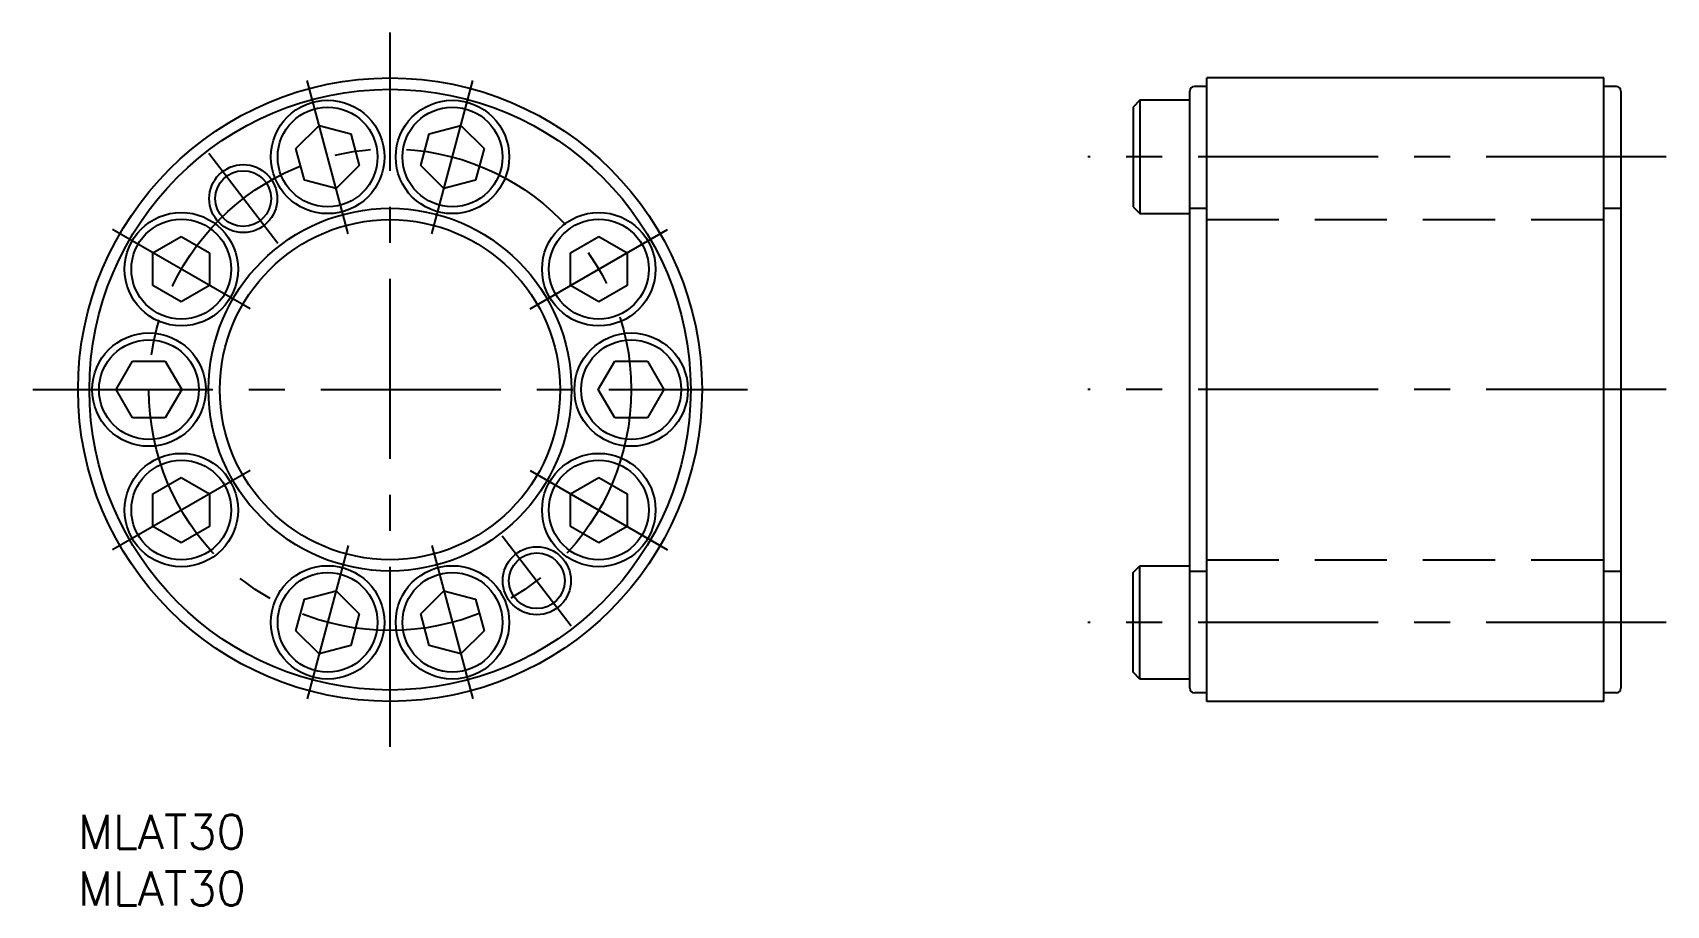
# Model space of a CAD drawing. Extents: x -4 to 140, y -8 to 69.
import ezdxf

# ---------------------------------------------------------------- set-up
doc = ezdxf.new("R2010")
doc.units = 0
doc.header["$LTSCALE"] = 0.5
doc.linetypes.add('CENTER', pattern=[50.8, 31.75, -6.35, 6.35, -6.35])
doc.linetypes.add('DASHED', pattern=[19.05, 12.7, -6.35])
for name, color, linetype in [('MSM_CENTER', 1, 'CENTER'), ('MSM_CONTINUOUS', 7, 'CONTINUOUS'), ('MSM_DASHED', 4, 'DASHED'), ('MSM_NARROW', 5, 'CONTINUOUS'), ('MSM_PART_NUMBER', 7, 'CONTINUOUS')]:
    doc.layers.add(name, color=color, linetype=linetype)
doc.styles.get("Standard").update_dxf_attribs({"font": 'txt.shx', "height": 3, "bigfont": 'bigfont.shx'})

# ---------------------------------------------------------------- blocks, each defined once
blk = doc.blocks.new('*U3')
at = {"layer": 'MSM_PART_NUMBER'}
blk.add_text('MLAT30', height=3, dxfattribs=at).set_placement((0, -3))
blk = doc.blocks.new('*U4')
at = {"layer": 'MSM_PART_NUMBER'}
blk.add_text('MLAT30', height=3, dxfattribs=at).set_placement((0, -8))

msp = doc.modelspace()

# ---------------------------------------------------------------- linework, layer by layer
at = {"layer": 'MSM_CENTER'}
for p, q in [((27.5, 6), (27.5, 69)), ((23.81, 51.26), (20.19, 64.79)), ((31.19, 51.26), (34.81, 64.79)), ((17.61, 50.39), (11.52, 58.33)), ((140, 58.03), (89, 58.03)), ((15.16, 44.63), (3.03, 51.63)), ((39.84, 44.63), (51.97, 51.63)), ((-4, 37.5), (59, 37.5)), ((140, 37.5), (89, 37.5)), ((15.16, 30.38), (3.03, 23.38)), ((39.84, 30.38), (51.97, 23.38)), ((37.39, 24.61), (43.48, 16.67)), ((23.81, 23.74), (20.19, 10.21)), ((31.19, 23.74), (34.81, 10.21)), ((140, 16.97), (89, 16.97))]:
    msp.add_line(p, q, dxfattribs=at)
msp.add_circle((27.5, 37.5), 21.25, dxfattribs=at)
at = {"layer": 'MSM_CONTINUOUS'}
for p, q in [((99.5, 10), (99.5, 65)), ((134.5, 65), (99.5, 65)), ((134.5, 10), (134.5, 65)), ((98, 11.15), (98, 63.85)), ((99.5, 64.25), (98.4, 64.25)), ((135.6, 64.25), (134.5, 64.25)), ((136, 63.85), (136, 11.15)), ((93.6, 63.03), (93, 62.43)), ((93, 62.43), (93, 53.63)), ((98, 63.03), (93.6, 63.03)), ((93.6, 63.03), (93.6, 53.03)), ((19.21, 58.77), (21.25, 60.81)), ((21.25, 60.81), (24.04, 60.07)), ((30.96, 60.07), (33.75, 60.81)), ((33.75, 60.81), (35.79, 58.77)), ((24.04, 60.07), (24.79, 57.28)), ((30.21, 57.28), (30.96, 60.07)), ((19.96, 55.98), (19.21, 58.77)), ((35.79, 58.77), (35.04, 55.98)), ((24.79, 57.28), (22.75, 55.24)), ((32.25, 55.24), (30.21, 57.28)), ((22.75, 55.24), (19.96, 55.98)), ((35.04, 55.98), (32.25, 55.24)), ((93, 53.63), (93.6, 53.03)), ((93.6, 53.03), (98, 53.03)), ((6.6, 49.57), (9.1, 51.01)), ((9.1, 51.01), (11.6, 49.57)), ((43.4, 49.57), (45.9, 51.01)), ((45.9, 51.01), (48.4, 49.57)), ((6.6, 46.68), (6.6, 49.57)), ((11.6, 49.57), (11.6, 46.68)), ((43.4, 46.68), (43.4, 49.57)), ((48.4, 49.57), (48.4, 46.68)), ((9.1, 45.24), (6.6, 46.68)), ((11.6, 46.68), (9.1, 45.24)), ((45.9, 45.24), (43.4, 46.68)), ((48.4, 46.68), (45.9, 45.24)), ((3.36, 37.5), (4.81, 40)), ((4.81, 40), (7.69, 40)), ((7.69, 40), (9.14, 37.5)), ((45.86, 37.5), (47.31, 40)), ((47.31, 40), (50.19, 40)), ((50.19, 40), (51.64, 37.5)), ((4.81, 35), (3.36, 37.5)), ((9.14, 37.5), (7.69, 35)), ((47.31, 35), (45.86, 37.5)), ((51.64, 37.5), (50.19, 35)), ((7.69, 35), (4.81, 35)), ((50.19, 35), (47.31, 35)), ((6.6, 28.32), (9.1, 29.76)), ((9.1, 29.76), (11.6, 28.32)), ((43.4, 28.32), (45.9, 29.76)), ((45.9, 29.76), (48.4, 28.32)), ((6.6, 25.43), (6.6, 28.32)), ((11.6, 28.32), (11.6, 25.43)), ((43.4, 25.43), (43.4, 28.32)), ((48.4, 28.32), (48.4, 25.43)), ((9.1, 23.99), (6.6, 25.43)), ((11.6, 25.43), (9.1, 23.99)), ((45.9, 23.99), (43.4, 25.43)), ((48.4, 25.43), (45.9, 23.99)), ((93, 21.37), (93.6, 21.97)), ((93.6, 21.97), (98, 21.97)), ((93.6, 11.97), (93.6, 21.97)), ((93, 12.57), (93, 21.37)), ((19.21, 16.23), (19.96, 19.02)), ((19.96, 19.02), (22.75, 19.76)), ((22.75, 19.76), (24.79, 17.72)), ((30.21, 17.72), (32.25, 19.76)), ((32.25, 19.76), (35.04, 19.02)), ((35.04, 19.02), (35.79, 16.23)), ((24.79, 17.72), (24.04, 14.93)), ((30.96, 14.93), (30.21, 17.72)), ((21.25, 14.19), (19.21, 16.23)), ((35.79, 16.23), (33.75, 14.19)), ((24.04, 14.93), (21.25, 14.19)), ((33.75, 14.19), (30.96, 14.93)), ((93.6, 11.97), (93, 12.57)), ((98, 11.97), (93.6, 11.97)), ((99.5, 10.75), (98.4, 10.75)), ((135.6, 10.75), (134.5, 10.75)), ((134.5, 10), (99.5, 10))]:
    msp.add_line(p, q, dxfattribs=at)
for centre, radius in [((27.5, 37.5), 27.5), ((27.5, 37.5), 26.5), ((22, 58.03), 5), ((22, 58.03), 4.4), ((33, 58.03), 5), ((33, 58.03), 4.4), ((14.56, 54.36), 2.46), ((27.5, 37.5), 16), ((9.1, 48.13), 5), ((9.1, 48.13), 4.4), ((27.5, 37.5), 15), ((45.9, 48.13), 5), ((45.9, 48.13), 4.4), ((6.25, 37.5), 5), ((6.25, 37.5), 4.4), ((48.75, 37.5), 5), ((48.75, 37.5), 4.4), ((9.1, 26.88), 5), ((45.9, 26.88), 5), ((9.1, 26.88), 4.4), ((45.9, 26.88), 4.4), ((40.44, 20.64), 2.46), ((22, 16.97), 5), ((33, 16.97), 5), ((22, 16.97), 4.4), ((33, 16.97), 4.4)]:
    msp.add_circle(centre, radius, dxfattribs=at)
for centre, start, end in [((98.4, 63.85), 90, 180), ((135.6, 63.85), 0, 90), ((98.4, 11.15), 180, 270), ((135.6, 11.15), 270, 0)]:
    msp.add_arc(centre, 0.4, start, end, dxfattribs=at)
at = {"layer": 'MSM_DASHED'}
for p, q in [((98, 53.5), (99.5, 53.5)), ((134.5, 53.5), (136, 53.5)), ((99.5, 52.5), (134.5, 52.5)), ((99.5, 22.5), (134.5, 22.5)), ((98, 21.5), (99.5, 21.5)), ((134.5, 21.5), (136, 21.5))]:
    msp.add_line(p, q, dxfattribs=at)
at = {"layer": 'MSM_NARROW'}
for centre in [(14.56, 54.36), (40.44, 20.64)]:
    msp.add_circle(centre, 3, dxfattribs=at)

# ---------------------------------------------------------------- block references
at = {"layer": 'MSM_CONTINUOUS'}
for name in ['*U3', '*U4']:
    msp.add_blockref(name, (0, 0), dxfattribs=at)

doc.saveas('drawing.dxf')
